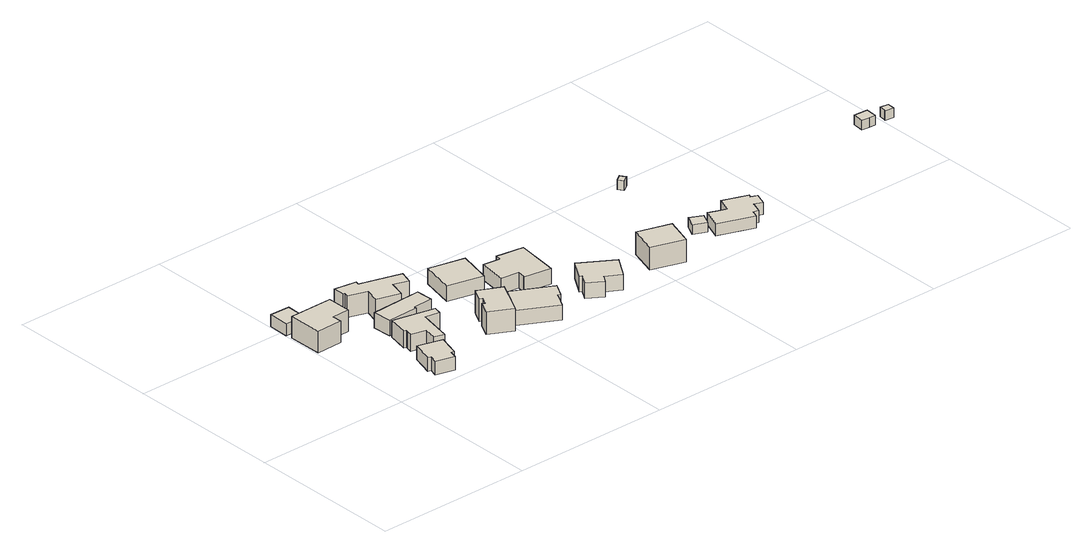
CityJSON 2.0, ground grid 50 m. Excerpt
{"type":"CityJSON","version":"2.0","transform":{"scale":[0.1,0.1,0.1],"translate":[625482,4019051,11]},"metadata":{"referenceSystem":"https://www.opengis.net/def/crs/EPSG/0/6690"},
"CityObjects":{
"building1":{"type":"Building","attributes":{"class":"3001","usage":"411","measuredHeight":4.2,"storeysAboveGround":9999,"RiverFloodingRiskAttribute.description":"2","RiverFloodingRiskAttribute.rank":"2","RiverFloodingRiskAttribute.depth":1.41,"RiverFloodingRiskAttribute.adminType":"2","RiverFloodingRiskAttribute.scale":"2","RiverFloodingRiskAttribute.duration":8.5,"BuildingDetailAttribute.buildingStructureType":"611","BuildingDetailAttribute.buildingStructureOrgType":"Null","BuildingDetailAttribute.urbanPlanType":"21","BuildingDetailAttribute.districtsAndZonesType":"Null","BuildingDetailAttribute.landUseType":"211","BuildingDetailAttribute.orgUsage":"6","BuildingDetailAttribute.specifiedBuildingCoverageRate":-9999,"BuildingDetailAttribute.specifiedFloorAreaRate":-9999,"BuildingDetailAttribute.surveyYear":2023,"BuildingIDAttribute.prefecture":"17","BuildingIDAttribute.city":"17206"},"geometry":[{"type":"Solid","lod":"1","boundaries":[[[[0,1,2,3]],[[2,4,5,3]],[[1,6,4,2]],[[0,7,6,1]],[[3,5,7,0]],[[4,6,7,5]]]]}]},
"building2":{"type":"Building","attributes":{"class":"3001","usage":"411","measuredHeight":7.8,"storeysAboveGround":9999,"RiverFloodingRiskAttribute.description":"2","RiverFloodingRiskAttribute.rank":"2","RiverFloodingRiskAttribute.depth":1.32,"RiverFloodingRiskAttribute.adminType":"2","RiverFloodingRiskAttribute.scale":"2","RiverFloodingRiskAttribute.duration":2.8,"BuildingDetailAttribute.buildingStructureType":"611","BuildingDetailAttribute.buildingStructureOrgType":"Null","BuildingDetailAttribute.urbanPlanType":"21","BuildingDetailAttribute.districtsAndZonesType":"Null","BuildingDetailAttribute.landUseType":"211","BuildingDetailAttribute.orgUsage":"6","BuildingDetailAttribute.specifiedBuildingCoverageRate":-9999,"BuildingDetailAttribute.specifiedFloorAreaRate":-9999,"BuildingDetailAttribute.surveyYear":2023,"BuildingIDAttribute.prefecture":"17","BuildingIDAttribute.city":"17206"},"geometry":[{"type":"Solid","lod":"1","boundaries":[[[[8,9,10,11,12,13]],[[12,14,15,13]],[[11,16,14,12]],[[10,17,16,11]],[[9,18,17,10]],[[8,19,18,9]],[[13,15,19,8]],[[14,16,17,18,19,15]]]]}]},
"building3":{"type":"Building","attributes":{"class":"3001","usage":"411","measuredHeight":6,"storeysAboveGround":9999,"BuildingDetailAttribute.buildingStructureType":"611","BuildingDetailAttribute.buildingStructureOrgType":"Null","BuildingDetailAttribute.urbanPlanType":"21","BuildingDetailAttribute.districtsAndZonesType":"Null","BuildingDetailAttribute.landUseType":"211","BuildingDetailAttribute.orgUsage":"6","BuildingDetailAttribute.specifiedBuildingCoverageRate":-9999,"BuildingDetailAttribute.specifiedFloorAreaRate":-9999,"BuildingDetailAttribute.surveyYear":2023,"BuildingIDAttribute.prefecture":"17","BuildingIDAttribute.city":"17206"},"geometry":[{"type":"Solid","lod":"1","boundaries":[[[[20,21,22,23,24,25,26,27]],[[26,28,29,27]],[[25,30,28,26]],[[24,31,30,25]],[[23,32,31,24]],[[22,33,32,23]],[[21,34,33,22]],[[20,35,34,21]],[[27,29,35,20]],[[28,30,31,32,33,34,35,29]]]]}]},
"building4":{"type":"Building","attributes":{"class":"3001","usage":"411","measuredHeight":7.8,"storeysAboveGround":9999,"RiverFloodingRiskAttribute.description":"2","RiverFloodingRiskAttribute.rank":"1","RiverFloodingRiskAttribute.depth":0.49,"RiverFloodingRiskAttribute.adminType":"2","RiverFloodingRiskAttribute.scale":"2","RiverFloodingRiskAttribute.duration":1.7,"BuildingDetailAttribute.buildingStructureType":"611","BuildingDetailAttribute.buildingStructureOrgType":"Null","BuildingDetailAttribute.urbanPlanType":"21","BuildingDetailAttribute.districtsAndZonesType":"Null","BuildingDetailAttribute.landUseType":"211","BuildingDetailAttribute.orgUsage":"6","BuildingDetailAttribute.specifiedBuildingCoverageRate":-9999,"BuildingDetailAttribute.specifiedFloorAreaRate":-9999,"BuildingDetailAttribute.surveyYear":2023,"BuildingIDAttribute.prefecture":"17","BuildingIDAttribute.city":"17206"},"geometry":[{"type":"Solid","lod":"1","boundaries":[[[[36,37,38,39,40,41,42,43,44,45,46,47]],[[46,48,49,47]],[[45,50,48,46]],[[44,51,50,45]],[[43,52,51,44]],[[42,53,52,43]],[[41,54,53,42]],[[40,55,54,41]],[[39,56,55,40]],[[38,57,56,39]],[[37,58,57,38]],[[36,59,58,37]],[[47,49,59,36]],[[48,50,51,52,53,54,55,56,57,58,59,49]]]]}]},
"building5":{"type":"Building","attributes":{"class":"3001","usage":"411","measuredHeight":5.8,"storeysAboveGround":9999,"RiverFloodingRiskAttribute.description":"2","RiverFloodingRiskAttribute.rank":"1","RiverFloodingRiskAttribute.depth":0.02,"RiverFloodingRiskAttribute.adminType":"2","RiverFloodingRiskAttribute.scale":"2","RiverFloodingRiskAttribute.duration":1.7,"BuildingDetailAttribute.buildingStructureType":"611","BuildingDetailAttribute.buildingStructureOrgType":"Null","BuildingDetailAttribute.urbanPlanType":"21","BuildingDetailAttribute.districtsAndZonesType":"Null","BuildingDetailAttribute.landUseType":"211","BuildingDetailAttribute.orgUsage":"6","BuildingDetailAttribute.specifiedBuildingCoverageRate":-9999,"BuildingDetailAttribute.specifiedFloorAreaRate":-9999,"BuildingDetailAttribute.surveyYear":2023,"BuildingIDAttribute.prefecture":"17","BuildingIDAttribute.city":"17206"},"geometry":[{"type":"Solid","lod":"1","boundaries":[[[[60,61,62,63,64,65]],[[64,66,67,65]],[[63,68,66,64]],[[62,69,68,63]],[[61,70,69,62]],[[60,71,70,61]],[[65,67,71,60]],[[66,68,69,70,71,67]]]]}]},
"building6":{"type":"Building","attributes":{"class":"3001","usage":"411","measuredHeight":8.7,"storeysAboveGround":9999,"RiverFloodingRiskAttribute.description":"2","RiverFloodingRiskAttribute.rank":"2","RiverFloodingRiskAttribute.depth":1.11,"RiverFloodingRiskAttribute.adminType":"2","RiverFloodingRiskAttribute.scale":"2","RiverFloodingRiskAttribute.duration":1.7,"BuildingDetailAttribute.buildingStructureType":"611","BuildingDetailAttribute.buildingStructureOrgType":"Null","BuildingDetailAttribute.urbanPlanType":"21","BuildingDetailAttribute.districtsAndZonesType":"Null","BuildingDetailAttribute.landUseType":"211","BuildingDetailAttribute.orgUsage":"6","BuildingDetailAttribute.specifiedBuildingCoverageRate":-9999,"BuildingDetailAttribute.specifiedFloorAreaRate":-9999,"BuildingDetailAttribute.surveyYear":2023,"BuildingIDAttribute.prefecture":"17","BuildingIDAttribute.city":"17206"},"geometry":[{"type":"Solid","lod":"1","boundaries":[[[[72,73,74,75,76,77,78,79,80,81,82,83]],[[82,84,85,83]],[[81,86,84,82]],[[80,87,86,81]],[[79,88,87,80]],[[78,89,88,79]],[[77,90,89,78]],[[76,91,90,77]],[[75,92,91,76]],[[74,93,92,75]],[[73,94,93,74]],[[72,95,94,73]],[[83,85,95,72]],[[84,86,87,88,89,90,91,92,93,94,95,85]]]]}]},
"building7":{"type":"Building","attributes":{"class":"3001","usage":"411","measuredHeight":7.4,"storeysAboveGround":9999,"BuildingDetailAttribute.buildingStructureType":"611","BuildingDetailAttribute.buildingStructureOrgType":"Null","BuildingDetailAttribute.urbanPlanType":"21","BuildingDetailAttribute.districtsAndZonesType":"Null","BuildingDetailAttribute.landUseType":"211","BuildingDetailAttribute.orgUsage":"6","BuildingDetailAttribute.specifiedBuildingCoverageRate":-9999,"BuildingDetailAttribute.specifiedFloorAreaRate":-9999,"BuildingDetailAttribute.surveyYear":2023,"BuildingIDAttribute.prefecture":"17","BuildingIDAttribute.city":"17206"},"geometry":[{"type":"Solid","lod":"1","boundaries":[[[[96,97,98,99,100,101,102,103,104,105]],[[104,106,107,105]],[[103,108,106,104]],[[102,109,108,103]],[[101,110,109,102]],[[100,111,110,101]],[[99,112,111,100]],[[98,113,112,99]],[[97,114,113,98]],[[96,115,114,97]],[[105,107,115,96]],[[106,108,109,110,111,112,113,114,115,107]]]]}]},
"building8":{"type":"Building","attributes":{"class":"3001","usage":"411","measuredHeight":7.5,"storeysAboveGround":9999,"BuildingDetailAttribute.buildingStructureType":"611","BuildingDetailAttribute.buildingStructureOrgType":"Null","BuildingDetailAttribute.urbanPlanType":"21","BuildingDetailAttribute.districtsAndZonesType":"Null","BuildingDetailAttribute.landUseType":"211","BuildingDetailAttribute.orgUsage":"6","BuildingDetailAttribute.specifiedBuildingCoverageRate":-9999,"BuildingDetailAttribute.specifiedFloorAreaRate":-9999,"BuildingDetailAttribute.surveyYear":2023,"BuildingIDAttribute.prefecture":"17","BuildingIDAttribute.city":"17206"},"geometry":[{"type":"Solid","lod":"1","boundaries":[[[[116,117,118,119,120,121]],[[120,122,123,121]],[[119,124,122,120]],[[118,125,124,119]],[[117,126,125,118]],[[116,127,126,117]],[[121,123,127,116]],[[122,124,125,126,127,123]]]]}]},
"building9":{"type":"Building","attributes":{"class":"3001","usage":"411","measuredHeight":6.5,"storeysAboveGround":9999,"RiverFloodingRiskAttribute.description":"2","RiverFloodingRiskAttribute.rank":"2","RiverFloodingRiskAttribute.depth":0.59,"RiverFloodingRiskAttribute.adminType":"2","RiverFloodingRiskAttribute.scale":"2","RiverFloodingRiskAttribute.duration":0.7,"BuildingDetailAttribute.buildingStructureType":"611","BuildingDetailAttribute.buildingStructureOrgType":"Null","BuildingDetailAttribute.urbanPlanType":"21","BuildingDetailAttribute.districtsAndZonesType":"Null","BuildingDetailAttribute.landUseType":"211","BuildingDetailAttribute.orgUsage":"6","BuildingDetailAttribute.specifiedBuildingCoverageRate":-9999,"BuildingDetailAttribute.specifiedFloorAreaRate":-9999,"BuildingDetailAttribute.surveyYear":2023,"BuildingIDAttribute.prefecture":"17","BuildingIDAttribute.city":"17206"},"geometry":[{"type":"Solid","lod":"1","boundaries":[[[[128,129,130,131]],[[130,132,133,131]],[[129,134,132,130]],[[128,135,134,129]],[[131,133,135,128]],[[132,134,135,133]]]]}]},
"building10":{"type":"Building","attributes":{"class":"3001","usage":"411","measuredHeight":7.5,"storeysAboveGround":9999,"BuildingDetailAttribute.buildingStructureType":"611","BuildingDetailAttribute.buildingStructureOrgType":"Null","BuildingDetailAttribute.urbanPlanType":"21","BuildingDetailAttribute.districtsAndZonesType":"Null","BuildingDetailAttribute.landUseType":"211","BuildingDetailAttribute.orgUsage":"6","BuildingDetailAttribute.specifiedBuildingCoverageRate":-9999,"BuildingDetailAttribute.specifiedFloorAreaRate":-9999,"BuildingDetailAttribute.surveyYear":2023,"BuildingIDAttribute.prefecture":"17","BuildingIDAttribute.city":"17206"},"geometry":[{"type":"Solid","lod":"1","boundaries":[[[[136,137,138,139,140,141,142,143,144,145]],[[144,146,147,145]],[[143,148,146,144]],[[142,149,148,143]],[[141,150,149,142]],[[140,151,150,141]],[[139,152,151,140]],[[138,153,152,139]],[[137,154,153,138]],[[136,155,154,137]],[[145,147,155,136]],[[146,148,149,150,151,152,153,154,155,147]]]]}]},
"building11":{"type":"Building","attributes":{"class":"3001","usage":"411","measuredHeight":7,"storeysAboveGround":9999,"BuildingDetailAttribute.buildingStructureType":"611","BuildingDetailAttribute.buildingStructureOrgType":"Null","BuildingDetailAttribute.urbanPlanType":"21","BuildingDetailAttribute.districtsAndZonesType":"Null","BuildingDetailAttribute.landUseType":"211","BuildingDetailAttribute.orgUsage":"6","BuildingDetailAttribute.specifiedBuildingCoverageRate":-9999,"BuildingDetailAttribute.specifiedFloorAreaRate":-9999,"BuildingDetailAttribute.surveyYear":2023,"BuildingIDAttribute.prefecture":"17","BuildingIDAttribute.city":"17206"},"geometry":[{"type":"Solid","lod":"1","boundaries":[[[[156,157,158,159,160,161,162,163]],[[162,164,165,163]],[[161,166,164,162]],[[160,167,166,161]],[[159,168,167,160]],[[158,169,168,159]],[[157,170,169,158]],[[156,171,170,157]],[[163,165,171,156]],[[164,166,167,168,169,170,171,165]]]]}]},
"building12":{"type":"Building","attributes":{"class":"3001","usage":"411","measuredHeight":7.9,"storeysAboveGround":9999,"BuildingDetailAttribute.buildingStructureType":"611","BuildingDetailAttribute.buildingStructureOrgType":"Null","BuildingDetailAttribute.urbanPlanType":"21","BuildingDetailAttribute.districtsAndZonesType":"Null","BuildingDetailAttribute.landUseType":"211","BuildingDetailAttribute.orgUsage":"6","BuildingDetailAttribute.specifiedBuildingCoverageRate":-9999,"BuildingDetailAttribute.specifiedFloorAreaRate":-9999,"BuildingDetailAttribute.surveyYear":2023,"BuildingIDAttribute.prefecture":"17","BuildingIDAttribute.city":"17206"},"geometry":[{"type":"Solid","lod":"1","boundaries":[[[[172,173,174,175]],[[174,176,177,175]],[[173,178,176,174]],[[172,179,178,173]],[[175,177,179,172]],[[176,178,179,177]]]]}]},
"building13":{"type":"Building","attributes":{"class":"3001","usage":"413","storeysAboveGround":9999,"BuildingDetailAttribute.buildingStructureType":"611","BuildingDetailAttribute.buildingStructureOrgType":"Null","BuildingDetailAttribute.urbanPlanType":"21","BuildingDetailAttribute.districtsAndZonesType":"Null","BuildingDetailAttribute.landUseType":"202","BuildingDetailAttribute.orgUsage":"8","BuildingDetailAttribute.specifiedBuildingCoverageRate":-9999,"BuildingDetailAttribute.specifiedFloorAreaRate":-9999,"BuildingDetailAttribute.surveyYear":2023,"BuildingIDAttribute.prefecture":"17","BuildingIDAttribute.city":"17206"},"geometry":[{"type":"Solid","lod":"1","boundaries":[[[[180,181,182,183]],[[182,184,185,183]],[[181,186,184,182]],[[180,187,186,181]],[[183,185,187,180]],[[184,186,187,185]]]]}]},
"building14":{"type":"Building","attributes":{"class":"3001","usage":"441","measuredHeight":5.6,"storeysAboveGround":9999,"BuildingDetailAttribute.buildingStructureType":"611","BuildingDetailAttribute.buildingStructureOrgType":"Null","BuildingDetailAttribute.urbanPlanType":"21","BuildingDetailAttribute.districtsAndZonesType":"Null","BuildingDetailAttribute.landUseType":"213","BuildingDetailAttribute.orgUsage":"18","BuildingDetailAttribute.specifiedBuildingCoverageRate":-9999,"BuildingDetailAttribute.specifiedFloorAreaRate":-9999,"BuildingDetailAttribute.surveyYear":2023,"BuildingIDAttribute.prefecture":"17","BuildingIDAttribute.city":"17206"},"geometry":[{"type":"Solid","lod":"1","boundaries":[[[[188,189,190,191,192,193,194,195,196,197,198,199]],[[198,200,201,199]],[[197,202,200,198]],[[196,203,202,197]],[[195,204,203,196]],[[194,205,204,195]],[[193,206,205,194]],[[192,207,206,193]],[[191,208,207,192]],[[190,209,208,191]],[[189,210,209,190]],[[188,211,210,189]],[[199,201,211,188]],[[200,202,203,204,205,206,207,208,209,210,211,201]]]]}]},
"building15":{"type":"Building","attributes":{"class":"3001","usage":"461","storeysAboveGround":9999,"RiverFloodingRiskAttribute.description":"2","RiverFloodingRiskAttribute.rank":"2","RiverFloodingRiskAttribute.depth":1.2,"RiverFloodingRiskAttribute.adminType":"2","RiverFloodingRiskAttribute.scale":"2","RiverFloodingRiskAttribute.duration":0,"BuildingDetailAttribute.buildingStructureType":"611","BuildingDetailAttribute.buildingStructureOrgType":"Null","BuildingDetailAttribute.urbanPlanType":"21","BuildingDetailAttribute.districtsAndZonesType":"Null","BuildingDetailAttribute.landUseType":"202","BuildingDetailAttribute.orgUsage":"Null","BuildingDetailAttribute.specifiedBuildingCoverageRate":-9999,"BuildingDetailAttribute.specifiedFloorAreaRate":-9999,"BuildingDetailAttribute.surveyYear":2023,"BuildingIDAttribute.prefecture":"17","BuildingIDAttribute.city":"17206"},"geometry":[{"type":"Solid","lod":"1","boundaries":[[[[212,213,214,215]],[[214,216,217,215]],[[213,218,216,214]],[[212,219,218,213]],[[215,217,219,212]],[[216,218,219,217]]]]}]},
"building16":{"type":"Building","attributes":{"class":"3001","usage":"451","measuredHeight":3,"storeysAboveGround":9999,"BuildingDetailAttribute.buildingStructureType":"611","BuildingDetailAttribute.buildingStructureOrgType":"Null","BuildingDetailAttribute.urbanPlanType":"21","BuildingDetailAttribute.districtsAndZonesType":"Null","BuildingDetailAttribute.landUseType":"213","BuildingDetailAttribute.orgUsage":"20","BuildingDetailAttribute.specifiedBuildingCoverageRate":-9999,"BuildingDetailAttribute.specifiedFloorAreaRate":-9999,"BuildingDetailAttribute.surveyYear":2023,"BuildingIDAttribute.prefecture":"17","BuildingIDAttribute.city":"17206"},"geometry":[{"type":"Solid","lod":"1","boundaries":[[[[220,221,222,223,224,225]],[[224,226,227,225]],[[223,228,226,224]],[[222,229,228,223]],[[221,230,229,222]],[[220,231,230,221]],[[225,227,231,220]],[[226,228,229,230,231,227]]]]}]},
"building17":{"type":"Building","attributes":{"class":"3001","usage":"451","storeysAboveGround":9999,"BuildingDetailAttribute.buildingStructureType":"611","BuildingDetailAttribute.buildingStructureOrgType":"Null","BuildingDetailAttribute.urbanPlanType":"21","BuildingDetailAttribute.districtsAndZonesType":"Null","BuildingDetailAttribute.landUseType":"213","BuildingDetailAttribute.orgUsage":"20","BuildingDetailAttribute.specifiedBuildingCoverageRate":-9999,"BuildingDetailAttribute.specifiedFloorAreaRate":-9999,"BuildingDetailAttribute.surveyYear":2023,"BuildingIDAttribute.prefecture":"17","BuildingIDAttribute.city":"17206"},"geometry":[{"type":"Solid","lod":"1","boundaries":[[[[232,233,234,235,236,237]],[[236,238,239,237]],[[235,240,238,236]],[[234,241,240,235]],[[233,242,241,234]],[[232,243,242,233]],[[237,239,243,232]],[[238,240,241,242,243,239]]]]}]}
},
"vertices":[
[69,478,4],[4,479,4],[6,545,4],[70,543,4],[6,545,41],[70,543,41],[4,479,41],[69,478,41],
[143,379,8],[87,378,8],[87,347,8],[4,346,8],[3,455,8],[143,456,8],[3,455,76],[143,456,76],[4,346,76],[87,347,76],[87,378,76],[143,379,76],
[223,31,22],[213,33,22],[206,9,22],[148,26,22],[156,51,22],[146,54,22],[166,123,22],[243,101,22],[166,123,65],[243,101,65],[146,54,65],[156,51,65],[148,26,65],[206,9,65],[213,33,65],[223,31,65],
[331,214,14],[286,223,14],[280,198,14],[263,116,14],[230,124,14],[239,166,14],[192,176,14],[196,196,14],[197,201,14],[190,203,14],[204,269,14],[337,240,14],[204,269,67],[337,240,67],[190,203,67],[197,201,67],[196,196,67],[192,176,67],[239,166,67],[230,124,67],[263,116,67],[280,198,67],[286,223,67],[331,214,67],
[306,289,13],[306,284,13],[206,280,13],[203,340,13],[367,347,13],[369,292,13],[367,347,61],[369,292,61],[203,340,61],[206,280,61],[306,284,61],[306,289,61],
[260,471,5],[389,433,5],[376,392,5],[329,406,5],[314,354,5],[240,376,5],[254,423,5],[194,441,5],[198,456,5],[193,456,5],[193,494,5],[263,483,5],[193,494,73],[263,483,73],[193,456,73],[198,456,73],[194,441,73],[254,423,73],[240,376,73],[314,354,73],[329,406,73],[376,392,73],[389,433,73],[260,471,73],
[528,171,21],[472,62,21],[399,100,21],[421,143,21],[430,138,21],[441,161,21],[432,165,21],[451,202,21],[455,208,21],[467,202,21],[455,208,92],[467,202,92],[451,202,92],[432,165,92],[441,161,92],[430,138,92],[421,143,92],[399,100,92],[472,62,92],[528,171,92],
[639,63,24],[631,67,24],[605,18,24],[490,80,24],[541,174,24],[664,108,24],[541,174,71],[664,108,71],[490,80,71],[605,18,71],[631,67,71],[639,63,71],
[566,297,8],[453,323,8],[477,430,8],[591,404,8],[477,430,57],[591,404,57],[453,323,57],[566,297,57],
[716,208,23],[713,187,23],[627,200,23],[628,206,23],[632,229,23],[575,237,23],[588,326,23],[642,318,23],[645,336,23],[732,323,23],[645,336,72],[732,323,72],[642,318,72],[588,326,72],[575,237,72],[632,229,72],[628,206,72],[627,200,72],[713,187,72],[716,208,72],
[833,24,28],[787,53,28],[772,29,28],[723,60,28],[743,92,28],[736,97,28],[775,159,28],[877,94,28],[775,159,77],[877,94,77],[736,97,77],[743,92,77],[723,60,77],[772,29,77],[787,53,77],[833,24,77],
[1055,16,36],[951,48,36],[978,138,36],[1083,106,36],[978,138,107],[1083,106,107],[951,48,107],[1055,16,107],
[1215,108,29],[1174,127,29],[1192,164,29],[1232,144,29],[1192,164,59],[1232,144,59],[1174,127,59],[1215,108,59],
[1385,125,30],[1405,117,30],[1391,79,30],[1365,88,30],[1352,52,30],[1336,58,30],[1328,36,30],[1216,77,30],[1239,137,30],[1293,117,30],[1310,163,30],[1388,134,30],[1310,163,68],[1388,134,68],[1293,117,68],[1239,137,68],[1216,77,68],[1328,36,68],[1336,58,68],[1352,52,68],[1365,88,68],[1391,79,68],[1405,117,68],[1385,125,68],
[1216,455,9],[1205,472,9],[1225,485,9],[1236,468,9],[1225,485,39],[1236,468,39],[1205,472,39],[1216,455,39],
[1936,235,37],[1936,233,37],[1914,234,37],[1890,236,37],[1893,272,37],[1938,269,37],[1893,272,67],[1938,269,67],[1890,236,67],[1914,234,67],[1936,233,67],[1936,235,67],
[1999,236,39],[1998,227,39],[1970,230,39],[1971,236,39],[1973,255,39],[2000,252,39],[1973,255,69],[2000,252,69],[1971,236,69],[1970,230,69],[1998,227,69],[1999,236,69]
]}
